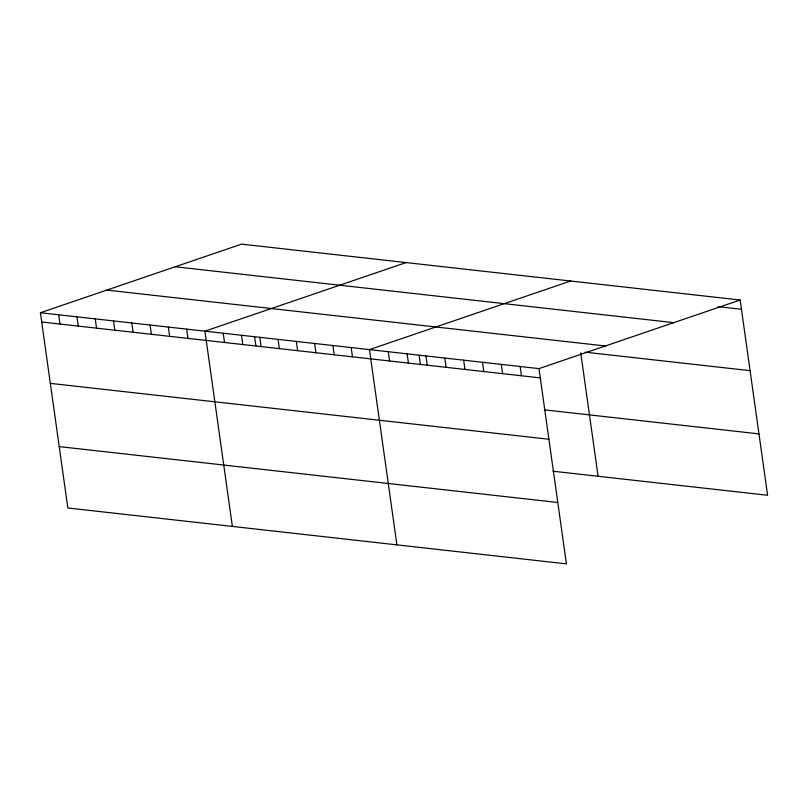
<?xml version="1.0" encoding="UTF-8"?>
<svg xmlns="http://www.w3.org/2000/svg" width="808" height="808" viewBox="0 0 808 808"><rect width="100%" height="100%" fill="white"/><g stroke="black" fill="none" stroke-linecap="round" stroke-linejoin="round"><path stroke-width="1.21" d="M40.4 312.736L538.976 368.61L566.418 563.863L67.842 507.979L40.4 312.736L241.582 244.137L740.158 300.021L767.6 495.264L552.985 471.216M406.111 262.58L204.929 331.169L232.371 526.422M570.64 281.022L369.458 349.611L396.9 544.855M538.976 368.61L740.158 300.021M717.918 306.646L741.461 309.292M175.195 266.771L673.771 322.655M106.787 290.092L605.364 345.976M585.285 352.187L750.087 370.66M41.703 321.998L540.279 377.881M544.36 409.838L758.975 433.896M50.328 383.366L548.905 439.249M59.216 446.602L557.793 502.485M580.75 352.904L598.082 476.266M520.14 366.499L521.443 375.771M501.303 364.388L502.606 373.66M482.477 362.277L483.77 371.549M463.641 360.166L464.943 369.438M444.804 358.055L446.107 367.327M425.968 355.944L427.27 365.216M419.18 355.54L420.392 364.216M407.131 353.833L408.434 363.105M388.294 351.722L389.597 360.994M351.177 347.561L352.48 356.833M332.896 345.521L334.199 354.783M314.615 343.471L315.918 352.732M296.334 341.42L297.637 350.682M278.053 339.37L279.356 348.632M259.772 337.32L261.075 346.582M254.651 337.098L255.863 345.774M241.491 335.269L242.794 344.541M223.21 333.219L224.513 342.491M186.648 329.129L187.951 338.39M168.367 327.078L169.67 336.34M150.086 325.028L151.389 334.29M131.805 322.978L133.108 332.239M113.524 320.928L114.827 330.189M95.243 318.877L96.546 328.149M76.962 316.827L78.265 326.099M58.681 314.777L59.984 324.048"/></g></svg>
